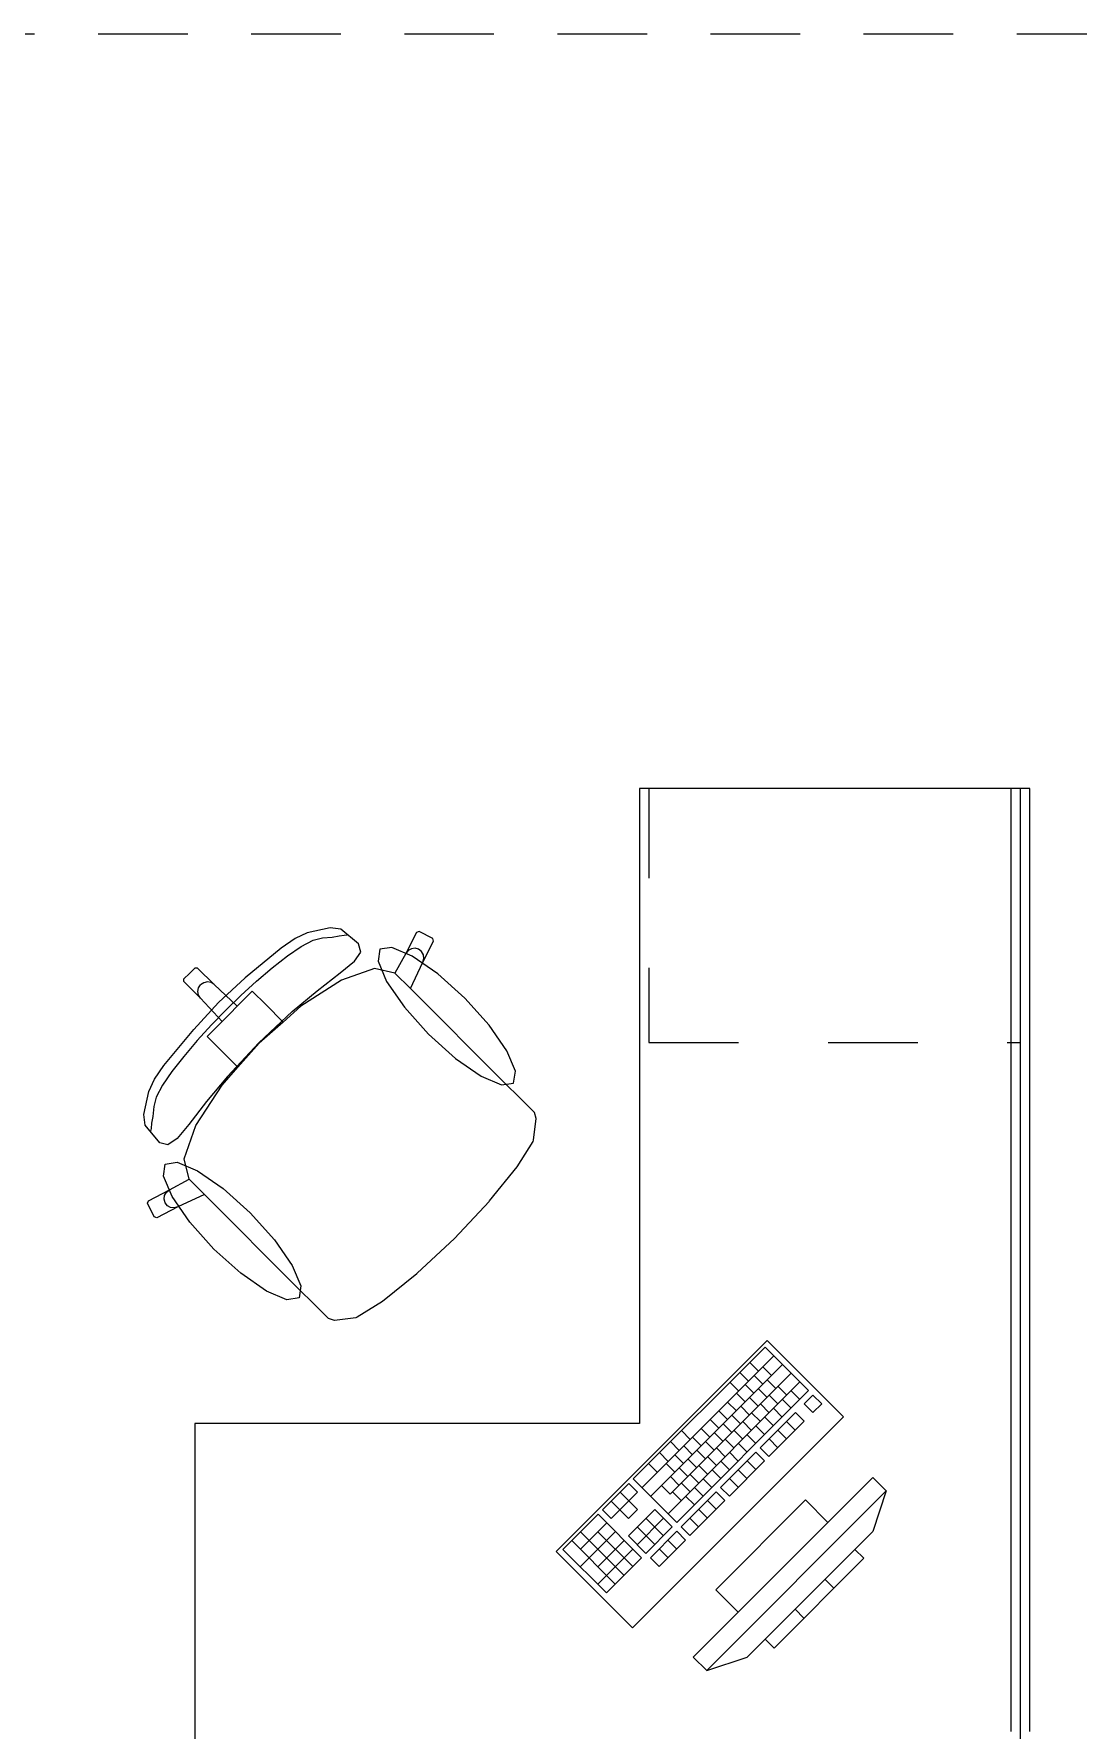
# Model space of a CAD drawing. Header units: inches. Extents: x -38 to 5698, y -33 to 92.
# Drawn here: x 13.086 to 14.73, y 36.73 to 39.4 of the extents above; entities that cross this region are included whole.
import ezdxf

# ---------------------------------------------------------------- set-up
doc = ezdxf.new("R2010")
doc.units = ezdxf.units.IN
doc.header["$MEASUREMENT"] = 0
doc.linetypes.add('Hidden Line', pattern=[0.195611, 0.141111, -0.0545])
doc.linetypes.add('Rayas', pattern=[0.282222, 0.141111, -0.141111])
doc.layers.add('08 _ STR _ EXT _ 09 Vigas', color=7, linetype='Continuous')
doc.layers.add('Interior - Mobiliario', color=7, linetype='Continuous')

msp = doc.modelspace()

# ---------------------------------------------------------------- linework, layer by layer
at = {"layer": '08 _ STR _ EXT _ 09 Vigas', "color": 251, "linetype": 'Hidden Line', "lineweight": 13}
msp.add_line((9.57, 39.4), (16.07, 39.4), dxfattribs=at)
at = {"layer": 'Interior - Mobiliario', "color": 175, "linetype": 'Rayas', "lineweight": 13}
for p, q in [((14.054, 38.2121), (14.054, 37.8121)), ((14.054, 37.8121), (14.639, 37.8121))]:
    msp.add_line(p, q, dxfattribs=at)
at = {"layer": 'Interior - Mobiliario', "color": 175, "linetype": 'Continuous', "lineweight": 13}
for p, q in [((14.654, 38.2121), (14.624, 38.2121)), ((14.624, 38.2121), (14.624, 36.7271)), ((14.654, 36.7271), (14.654, 38.2121)), ((13.4968, 37.9757), (13.4751, 37.9608)), ((13.516, 37.9847), (13.4968, 37.9757)), ((13.5521, 37.9925), (13.516, 37.9847)), ((13.5252, 37.9731), (13.54, 37.977)), ((13.54, 37.977), (13.5554, 37.9781)), ((13.5689, 37.9906), (13.5521, 37.9925)), ((13.5554, 37.9781), (13.5661, 37.9802)), ((13.5661, 37.9802), (13.5742, 37.981)), ((13.5968, 37.9674), (13.5689, 37.9906)), ((13.5742, 37.981), (13.5787, 37.9818)), ((13.6881, 37.9854), (13.6711, 37.9523)), ((13.6922, 37.9868), (13.6881, 37.9854)), ((13.7135, 37.9759), (13.6922, 37.9868)), ((13.7148, 37.9719), (13.7135, 37.9759)), ((13.4751, 37.9608), (13.4184, 37.914)), ((13.4608, 37.9297), (13.4846, 37.9483)), ((13.4846, 37.9483), (13.5064, 37.9631)), ((13.5064, 37.9631), (13.5252, 37.9731)), ((13.5902, 37.9402), (13.6002, 37.9545)), ((13.6002, 37.9545), (13.5968, 37.9674)), ((13.6711, 37.9523), (13.6538, 37.9213)), ((13.6748, 37.9569), (13.6711, 37.9523)), ((13.6799, 37.9598), (13.6748, 37.9569)), ((13.6857, 37.9605), (13.6799, 37.9598)), ((13.6914, 37.959), (13.6857, 37.9605)), ((13.696, 37.9554), (13.6914, 37.959)), ((13.6988, 37.9503), (13.696, 37.9554)), ((13.6979, 37.9388), (13.7148, 37.9719)), ((13.6995, 37.9445), (13.6988, 37.9503)), ((13.3218, 37.9122), (13.3304, 37.9207)), ((13.3389, 37.9292), (13.3304, 37.9207)), ((13.3432, 37.9293), (13.3389, 37.9292)), ((13.3693, 37.9032), (13.3432, 37.9293)), ((13.436, 37.9085), (13.4608, 37.9297)), ((13.5317, 37.8936), (13.5679, 37.9216)), ((13.5679, 37.9216), (13.5902, 37.9402)), ((13.6219, 37.9288), (13.5699, 37.9104)), ((13.6538, 37.9213), (13.6219, 37.9288)), ((13.6541, 37.9213), (13.6538, 37.9213)), ((13.6541, 37.9213), (13.6783, 37.897)), ((13.6783, 37.897), (13.6979, 37.9388)), ((13.6979, 37.9388), (13.6995, 37.9445)), ((13.3218, 37.9079), (13.3218, 37.9122)), ((13.3479, 37.8818), (13.3218, 37.9079)), ((13.3436, 37.8924), (13.3447, 37.8982)), ((13.3447, 37.8982), (13.348, 37.9031)), ((13.3529, 37.9063), (13.348, 37.9031)), ((13.3587, 37.9075), (13.3529, 37.9063)), ((13.3644, 37.9064), (13.3587, 37.9075)), ((13.3693, 37.9032), (13.3644, 37.9064)), ((13.4058, 37.8692), (13.3693, 37.9032)), ((13.4184, 37.914), (13.3762, 37.8749)), ((13.4114, 37.886), (13.436, 37.9085)), ((13.4924, 37.8609), (13.5317, 37.8936)), ((13.5699, 37.9104), (13.5061, 37.8691)), ((13.8261, 37.7492), (13.6783, 37.897)), ((13.3371, 37.8327), (13.3762, 37.8749)), ((13.3447, 37.8867), (13.3436, 37.8924)), ((13.3479, 37.8818), (13.3447, 37.8867)), ((13.3819, 37.8453), (13.3479, 37.8818)), ((13.3879, 37.8632), (13.4114, 37.886)), ((13.4058, 37.8692), (13.3938, 37.8572)), ((13.4294, 37.8928), (13.4058, 37.8692)), ((13.4506, 37.8717), (13.4294, 37.8928)), ((13.4779, 37.8443), (13.4506, 37.8717)), ((13.5061, 37.8691), (13.4779, 37.8443)), ((13.3651, 37.8397), (13.3425, 37.8151)), ((13.3583, 37.8217), (13.3819, 37.8453)), ((13.3879, 37.8632), (13.3651, 37.8397)), ((13.3819, 37.8453), (13.3938, 37.8572)), ((13.4396, 37.8114), (13.4924, 37.8609)), ((13.4779, 37.8443), (13.4401, 37.811)), ((13.2902, 37.776), (13.3371, 37.8327)), ((13.3425, 37.8151), (13.3214, 37.7903)), ((13.3794, 37.8005), (13.3583, 37.8217)), ((13.3214, 37.7903), (13.3028, 37.7665)), ((13.4068, 37.7731), (13.3794, 37.8005)), ((13.4396, 37.8114), (13.3902, 37.7587)), ((13.4068, 37.7731), (13.4401, 37.811)), ((13.2753, 37.7543), (13.2902, 37.776)), ((13.3028, 37.7665), (13.288, 37.7447)), ((13.382, 37.745), (13.4068, 37.7731)), ((13.2586, 37.6989), (13.2664, 37.7351)), ((13.2664, 37.7351), (13.2753, 37.7543)), ((13.288, 37.7447), (13.278, 37.7258)), ((13.3406, 37.6812), (13.382, 37.745)), ((13.3902, 37.7587), (13.3574, 37.7194)), ((13.8516, 37.7237), (13.8261, 37.7492)), ((13.2741, 37.7111), (13.2729, 37.6957)), ((13.278, 37.7258), (13.2741, 37.7111)), ((13.3574, 37.7194), (13.3295, 37.6832)), ((13.8736, 37.7017), (13.8516, 37.7237)), ((13.2605, 37.6822), (13.2586, 37.6989)), ((13.2837, 37.6543), (13.2605, 37.6822)), ((13.2709, 37.6849), (13.2701, 37.6769)), ((13.2729, 37.6957), (13.2709, 37.6849)), ((13.3295, 37.6832), (13.3109, 37.6609)), ((13.3223, 37.6292), (13.3406, 37.6812)), ((13.8725, 37.6585), (13.8765, 37.6924)), ((13.8765, 37.6924), (13.8736, 37.7017)), ((13.2701, 37.6769), (13.2693, 37.6724)), ((13.2966, 37.6509), (13.2837, 37.6543)), ((13.3109, 37.6609), (13.2966, 37.6509)), ((13.8467, 37.6163), (13.8716, 37.6564)), ((13.8716, 37.6564), (13.8725, 37.6585)), ((13.3298, 37.5972), (13.3223, 37.6292)), ((13.8031, 37.5627), (13.8467, 37.6163)), ((13.2657, 37.563), (13.2988, 37.5799)), ((13.2912, 37.5712), (13.2941, 37.5763)), ((13.2941, 37.5763), (13.2988, 37.5799)), ((13.2988, 37.5799), (13.3298, 37.5972)), ((13.354, 37.5728), (13.3123, 37.5532)), ((13.3298, 37.597), (13.3298, 37.5972)), ((13.3298, 37.597), (13.354, 37.5728)), ((13.5019, 37.4249), (13.354, 37.5728)), ((13.2643, 37.5589), (13.2657, 37.563)), ((13.2751, 37.5375), (13.2643, 37.5589)), ((13.3123, 37.5532), (13.2792, 37.5362)), ((13.2905, 37.5653), (13.2912, 37.5712)), ((13.2921, 37.5597), (13.2905, 37.5653)), ((13.2957, 37.5551), (13.2921, 37.5597)), ((13.3008, 37.5523), (13.2957, 37.5551)), ((13.3066, 37.5516), (13.3008, 37.5523)), ((13.3123, 37.5532), (13.3066, 37.5516)), ((13.7476, 37.5035), (13.8024, 37.5618)), ((13.8024, 37.5618), (13.8031, 37.5627)), ((13.2792, 37.5362), (13.2751, 37.5375)), ((13.7476, 37.5035), (13.6892, 37.4487)), ((13.6884, 37.448), (13.6347, 37.4044)), ((13.6892, 37.4487), (13.6884, 37.448)), ((13.5274, 37.3994), (13.5019, 37.4249)), ((13.5494, 37.3775), (13.5274, 37.3994)), ((13.6347, 37.4044), (13.5947, 37.3795)), ((13.5587, 37.3746), (13.5494, 37.3775)), ((13.5926, 37.3786), (13.5587, 37.3746)), ((13.5947, 37.3795), (13.5926, 37.3786)), ((14.237, 37.3326), (14.0293, 37.1249)), ((14.3056, 37.264), (14.237, 37.3326)), ((14.2507, 37.3188), (14.043, 37.1111)), ((14.2128, 37.3083), (14.2265, 37.2946)), ((14.2644, 37.3051), (14.0567, 37.0974)), ((14.2781, 37.2914), (14.0877, 37.101)), ((14.1972, 37.2928), (14.2109, 37.279)), ((14.2196, 37.2877), (14.2333, 37.274)), ((14.2334, 37.3015), (14.2471, 37.2878)), ((14.2402, 37.2809), (14.2539, 37.2672)), ((14.2919, 37.2777), (14.0841, 37.07)), ((14.0979, 37.0563), (14.3056, 37.264)), ((14.1816, 37.2772), (14.1953, 37.2635)), ((14.1919, 37.26), (14.2056, 37.2463)), ((14.2057, 37.2738), (14.2194, 37.2601)), ((14.2125, 37.2532), (14.2262, 37.2395)), ((14.2264, 37.2671), (14.2401, 37.2533)), ((14.2435, 37.2568), (14.2572, 37.2431)), ((14.2574, 37.2707), (14.2711, 37.2569)), ((14.278, 37.2639), (14.2917, 37.2501)), ((14.3124, 37.2571), (14.2986, 37.2433)), ((14.3261, 37.2434), (14.3124, 37.2571)), ((14.1642, 37.2323), (14.1779, 37.2186)), ((14.178, 37.2461), (14.1917, 37.2324)), ((14.1848, 37.2255), (14.1985, 37.2118)), ((14.1987, 37.2394), (14.2124, 37.2256)), ((14.2158, 37.2291), (14.2295, 37.2154)), ((14.2847, 37.2294), (14.2293, 37.1741)), ((14.2297, 37.243), (14.2434, 37.2292)), ((14.2503, 37.2362), (14.264, 37.2225)), ((14.2642, 37.25), (14.2779, 37.2363)), ((14.2984, 37.2157), (14.2847, 37.2294)), ((14.2986, 37.2433), (14.3123, 37.2296)), ((14.3123, 37.2296), (14.3261, 37.2434)), ((14.1055, 37.201), (14.1192, 37.1873)), ((14.1365, 37.2046), (14.1502, 37.1909)), ((14.1503, 37.2185), (14.164, 37.2047)), ((14.171, 37.2117), (14.1847, 37.198)), ((14.1881, 37.2014), (14.2019, 37.1877)), ((14.202, 37.2153), (14.2157, 37.2015)), ((14.2226, 37.2085), (14.2363, 37.1948)), ((14.2365, 37.2223), (14.2502, 37.2086)), ((14.2431, 37.1603), (14.2984, 37.2157)), ((14.257, 37.2017), (14.2708, 37.188)), ((14.2709, 37.2156), (14.2846, 37.2019)), ((14.0881, 37.1837), (14.1019, 37.17)), ((14.1088, 37.1769), (14.1225, 37.1632)), ((14.1226, 37.1908), (14.1363, 37.177)), ((14.1433, 37.184), (14.157, 37.1703)), ((14.1571, 37.1978), (14.1708, 37.1841)), ((14.1604, 37.1737), (14.1742, 37.16)), ((14.1743, 37.1876), (14.188, 37.1739)), ((14.1949, 37.1808), (14.2086, 37.1671)), ((14.2088, 37.1946), (14.2225, 37.1809)), ((14.2293, 37.1741), (14.2431, 37.1603)), ((14.2432, 37.1879), (14.2569, 37.1742)), ((14.0535, 37.1491), (14.0672, 37.1354)), ((14.0708, 37.1664), (14.0845, 37.1527)), ((14.0811, 37.1492), (14.0948, 37.1355)), ((14.0949, 37.1631), (14.1086, 37.1494)), ((14.1156, 37.1563), (14.1293, 37.1426)), ((14.1294, 37.1701), (14.1431, 37.1564)), ((14.1327, 37.146), (14.1465, 37.1323)), ((14.1466, 37.1599), (14.1603, 37.1462)), ((14.2224, 37.1671), (14.167, 37.1117)), ((14.1672, 37.1531), (14.1809, 37.1394)), ((14.1807, 37.098), (14.2361, 37.1534)), ((14.1811, 37.1669), (14.1948, 37.1532)), ((14.2086, 37.1533), (14.2223, 37.1396)), ((14.2361, 37.1534), (14.2224, 37.1671)), ((14.0293, 37.1249), (14.0979, 37.0563)), ((14.0879, 37.1286), (14.1016, 37.1149)), ((14.1017, 37.1424), (14.1154, 37.1287)), ((14.1189, 37.1322), (14.1326, 37.1185)), ((14.4067, 37.1272), (14.1238, 36.8444)), ((14.1395, 37.1254), (14.1533, 37.1117)), ((14.1534, 37.1392), (14.1671, 37.1255)), ((14.1809, 37.1256), (14.1946, 37.1119)), ((14.1947, 37.1394), (14.2084, 37.1257)), ((14.4279, 37.106), (14.4067, 37.1272)), ((14.0224, 37.1179), (13.9808, 37.0764)), ((14.0085, 37.1041), (14.0222, 37.0904)), ((14.0222, 37.0904), (14.0361, 37.1042)), ((14.0361, 37.1042), (14.0224, 37.1179)), ((14.074, 37.1147), (14.0877, 37.101)), ((14.0912, 37.1045), (14.1049, 37.0908)), ((14.1601, 37.1048), (14.1047, 37.0494)), ((14.1051, 37.1183), (14.1188, 37.1046)), ((14.1118, 37.0977), (14.1256, 37.084)), ((14.1257, 37.1115), (14.1394, 37.0978)), ((14.145, 36.8232), (14.4279, 37.106)), ((14.3006, 37.0919), (14.1592, 36.9505)), ((14.1738, 37.0911), (14.1601, 37.1048)), ((14.167, 37.1117), (14.1807, 37.098)), ((14.336, 37.0565), (14.3006, 37.0919)), ((14.4279, 37.106), (14.4067, 37.0424)), ((13.9739, 37.0695), (13.9185, 37.0141)), ((14.0425, 37.0009), (13.9739, 37.0695)), ((13.9808, 37.0764), (13.9945, 37.0627)), ((13.9945, 37.0627), (14.0084, 37.0765)), ((13.9947, 37.0902), (14.0084, 37.0765)), ((14.0222, 37.0904), (14.0084, 37.0765)), ((14.0084, 37.0765), (14.0221, 37.0628)), ((14.0635, 37.0768), (14.022, 37.0352)), ((14.0221, 37.0628), (14.0359, 37.0767)), ((14.0359, 37.0767), (14.0222, 37.0904)), ((14.0909, 37.0494), (14.0635, 37.0768)), ((14.1184, 37.0357), (14.1738, 37.0911)), ((14.1324, 37.0771), (14.1461, 37.0634)), ((14.1463, 37.091), (14.16, 37.0773)), ((14.0013, 37.042), (13.9459, 36.9866)), ((13.9876, 37.0557), (13.9461, 37.0142)), ((13.9462, 37.0418), (14.0148, 36.9732)), ((13.9738, 37.0419), (14.0286, 36.987)), ((14.0772, 37.0631), (14.0357, 37.0215)), ((14.0358, 37.0491), (14.0632, 37.0217)), ((14.0494, 37.0078), (14.0909, 37.0494)), ((14.0497, 37.0629), (14.0771, 37.0355)), ((14.0978, 37.0425), (14.0563, 37.001)), ((14.1115, 37.0288), (14.0978, 37.0425)), ((14.1047, 37.0494), (14.1184, 37.0357)), ((14.1186, 37.0633), (14.1323, 37.0496)), ((14.1945, 36.9151), (14.336, 37.0565)), ((14.4067, 37.0424), (14.2087, 36.8444)), ((13.9185, 37.0141), (13.9871, 36.9455)), ((13.9324, 37.0279), (14.0009, 36.9593)), ((14.0288, 37.0146), (13.9734, 36.9592)), ((14.015, 37.0283), (13.9735, 36.9868)), ((14.022, 37.0352), (14.0494, 37.0078)), ((14.07, 36.9872), (14.1115, 37.0288)), ((14.0701, 37.0148), (14.0838, 37.0011)), ((14.0839, 37.0287), (14.0977, 37.0149)), ((14.3784, 37.0141), (14.237, 36.8727)), ((14.3925, 37), (14.3784, 37.0141)), ((13.9871, 36.9455), (14.0425, 37.0009)), ((14.0563, 37.001), (14.07, 36.9872)), ((14.2511, 36.8585), (14.3925, 37)), ((14.3312, 36.967), (14.3454, 36.9528)), ((14.1592, 36.9505), (14.1945, 36.9151)), ((14.2841, 36.9198), (14.2982, 36.9057)), ((14.237, 36.8727), (14.2511, 36.8585)), ((14.1238, 36.8444), (14.145, 36.8232)), ((14.145, 36.8232), (14.2087, 36.8444))]:
    msp.add_line(p, q, dxfattribs=at)
at = {"layer": 'Interior - Mobiliario', "color": 175, "linetype": 'Continuous', "lineweight": 13, "flags": 128}
for points in [[(14.639, 36.7121), (14.639, 38.2121), (14.039, 38.2121), (14.039, 37.2121), (13.339, 37.2121), (13.339, 36.7121)], [(13.7641, 37.8819), (13.7216, 37.9201), (13.6812, 37.9481), (13.6491, 37.9617), (13.6302, 37.9588), (13.6274, 37.9399), (13.641, 37.9079), (13.669, 37.8675), (13.7071, 37.825), (13.7496, 37.7869), (13.79, 37.7589), (13.8221, 37.7452), (13.841, 37.7481), (13.8438, 37.767), (13.8302, 37.7991), (13.8022, 37.8395)], [(13.3691, 37.487), (13.331, 37.5295), (13.303, 37.5699), (13.2894, 37.6019), (13.2922, 37.6208), (13.3111, 37.6237), (13.3432, 37.6101), (13.3836, 37.5821), (13.4261, 37.5439), (13.4642, 37.5015), (13.4922, 37.4611), (13.5058, 37.429), (13.503, 37.4101), (13.484, 37.4072), (13.452, 37.4208), (13.4116, 37.4489)], [(14.3607, 37.2227), (14.2405, 37.3429), (13.9082, 37.0106), (14.0284, 36.8904)]]:
    msp.add_lwpolyline(points, close=True, dxfattribs=at)

doc.saveas('drawing.dxf')
